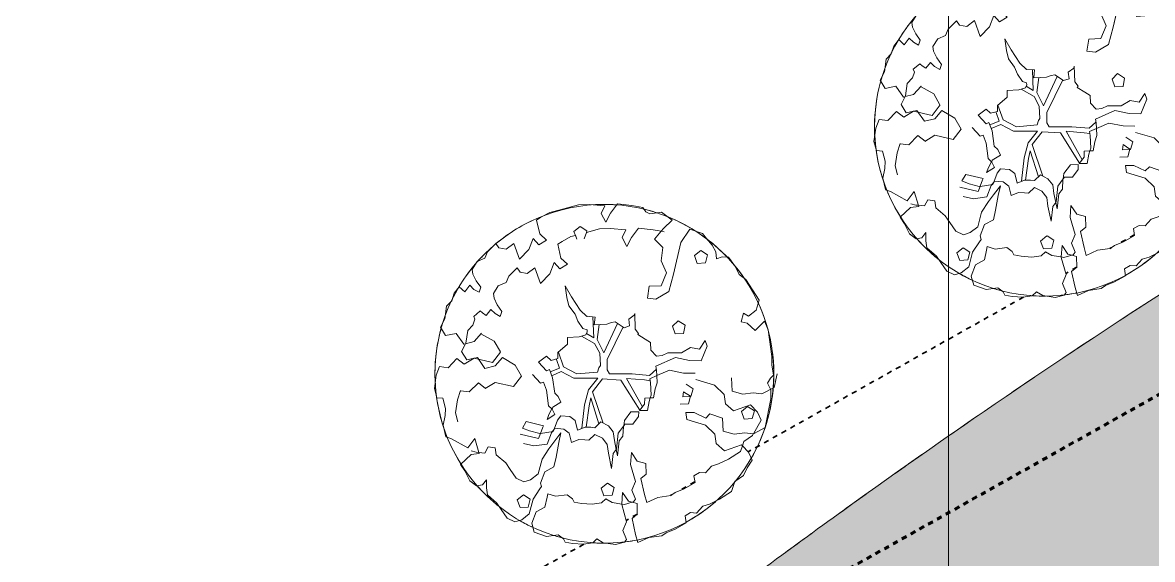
# Model space of a CAD drawing. Header units: metres. Extents: x 3856 to 4207, y -1118 to -691.
# Drawn here: x 3942.63 to 3965.03, y -1070.23 to -1059.58 of the extents above; entities that cross this region are included whole.
import ezdxf

# ---------------------------------------------------------------- set-up
doc = ezdxf.new("R2010")
doc.units = ezdxf.units.M
for name, pattern in [('Alignement de la ligne', [0.012, 0.006, -0.006]), ('Dash dot', [0.015875, 0.00635, -0.004763, 0, -0.004763]), ('IMPORT-Dash', [0.00635, 0.003175, -0.003175])]:
    doc.linetypes.add(name, pattern=pattern)
for name, color, linetype, lineweight in [('Cour_Negro_Punteada_6', 7, 'IMPORT-Dash', 35), ('Floors', 7, 'Continuous', 9), ('Planting', 7, 'Continuous', 9), ('Property Lines', 7, 'Dash dot', 211), ('Surface Pattern', 7, 'Continuous', 9), ('Text Notes', 7, 'Continuous', 9)]:
    doc.layers.add(name, color=color, linetype=linetype, lineweight=lineweight)
doc.layers.add('ROA-E00-URB-A101-MASTER_PLAN cambio estaciomientos_dwg', color=7, linetype='Continuous', lineweight=9, true_color=0x767676)
doc.layers.add('Tallo', color=7, linetype='Continuous', lineweight=9, true_color=0x887568)

# ---------------------------------------------------------------- blocks, each defined once
blk = doc.blocks.new('M_RPC Árbol - Caducifolio - Chopo de Lombardía - 12_2 metros-V104-IMPLANTACIÓN - KIT COMERCIAL')
at = {"layer": 'Planting'}
for p, q in [((-0.542, 3.363), (-0.906, 3.265)), ((-0.331, 3.369), (-0.542, 3.363)), ((-0.021, 3.342), (-0.331, 3.369)), ((0.233, 3.378), (0.094, 3.193)), ((0.52, 3.347), (0.233, 3.378)), ((-1.11, 3.212), (-1.285, 3.117)), ((-0.906, 3.265), (-1.11, 3.212)), ((-0.094, 3.191), (-0.021, 3.342)), ((0.001, 3.016), (-0.094, 3.191)), ((0.094, 3.193), (0.001, 3.016)), ((0.737, 3.307), (0.52, 3.347)), ((0.796, 3.222), (0.737, 3.307)), ((0.872, 3.185), (0.796, 3.222)), ((1.103, 3.218), (0.872, 3.185)), ((1.314, 3.059), (1.103, 3.218)), ((-1.285, 3.117), (-1.371, 3.058)), ((-1.371, 3.058), (-1.309, 2.785)), ((-0.63, 2.831), (-0.506, 2.932)), ((-0.506, 2.932), (-0.372, 2.845)), ((1.148, 2.895), (1.314, 3.059)), ((-1.438, 2.696), (-1.524, 2.472)), ((-1.326, 2.571), (-1.438, 2.696)), ((-1.309, 2.785), (-1.174, 2.662)), ((-0.867, 2.637), (-0.692, 2.732)), ((-0.692, 2.732), (-0.601, 2.755)), ((-0.601, 2.755), (-0.63, 2.831)), ((-0.573, 2.682), (-0.601, 2.757)), ((-0.381, 2.812), (-0.428, 2.69)), ((-0.38, 2.813), (-0.124, 2.882)), ((-0.372, 2.845), (-0.38, 2.813)), ((-0.124, 2.882), (0.087, 2.889)), ((0.087, 2.889), (0.397, 2.862)), ((0.397, 2.862), (0.324, 2.71)), ((0.324, 2.71), (0.419, 2.535)), ((0.419, 2.535), (0.512, 2.713)), ((0.512, 2.713), (0.651, 2.897)), ((0.651, 2.897), (0.938, 2.867)), ((0.938, 2.867), (1.099, 2.837)), ((0.968, 2.681), (1.1, 2.837)), ((1.099, 2.837), (1.148, 2.895)), ((1.1, 2.837), (1.156, 2.826)), ((1.67, 2.877), (1.492, 2.613)), ((1.92, 2.793), (1.67, 2.877)), ((1.995, 2.694), (1.92, 2.793)), ((2.113, 2.563), (1.995, 2.694)), ((-2.177, 2.592), (-2.342, 2.428)), ((-2.118, 2.506), (-2.177, 2.592)), ((-1.973, 2.48), (-2.118, 2.506)), ((-1.824, 2.595), (-1.973, 2.48)), ((-1.709, 2.282), (-1.824, 2.595)), ((-1.524, 2.472), (-1.709, 2.282)), ((-1.174, 2.662), (-1.326, 2.571)), ((-0.953, 2.578), (-0.867, 2.637)), ((-0.891, 2.304), (-0.953, 2.578)), ((1.134, 2.516), (0.968, 2.681)), ((1.1, 2.253), (1.134, 2.516)), ((1.492, 2.613), (1.346, 1.984)), ((2.18, 2.428), (2.113, 2.563)), ((-2.395, 2.303), (-2.551, 2.234)), ((-2.342, 2.428), (-2.395, 2.303)), ((-0.756, 2.182), (-0.891, 2.304)), ((1.205, 2.009), (1.1, 2.253)), ((1.762, 2.355), (1.884, 2.454)), ((1.81, 2.197), (1.762, 2.355)), ((1.884, 2.454), (2.018, 2.368)), ((2.018, 2.368), (1.976, 2.21)), ((2.199, 2.291), (2.18, 2.428)), ((2.31, 2.33), (2.199, 2.291)), ((2.432, 2.323), (2.31, 2.33)), ((2.576, 2.132), (2.432, 2.323)), ((-2.551, 2.234), (-2.647, 2.079)), ((-2.647, 2.079), (-2.634, 1.987)), ((-1.924, 1.947), (-1.759, 2.112)), ((-1.759, 2.112), (-1.7, 2.026)), ((-1.7, 2.026), (-1.555, 1.999)), ((-1.555, 1.999), (-1.406, 2.114)), ((-1.406, 2.114), (-1.291, 1.801)), ((-1.106, 1.992), (-1.02, 2.216)), ((-1.02, 2.216), (-0.908, 2.09)), ((-0.908, 2.09), (-0.756, 2.182)), ((1.976, 2.21), (1.81, 2.197)), ((2.644, 1.979), (2.576, 2.132)), ((-2.634, 1.987), (-2.568, 1.855)), ((-2.568, 1.855), (-2.479, 1.726)), ((-2.132, 1.754), (-1.977, 1.822)), ((-1.977, 1.822), (-1.924, 1.947)), ((-1.291, 1.801), (-1.106, 1.992)), ((1.098, 1.757), (1.205, 2.009)), ((1.346, 1.984), (1.253, 1.641)), ((2.778, 1.879), (2.644, 1.979)), ((3.043, 1.468), (2.778, 1.879)), ((-3.004, 1.606), (-3.054, 1.458)), ((-2.905, 1.737), (-3.004, 1.606)), ((-2.796, 1.635), (-2.905, 1.737)), ((-2.697, 1.766), (-2.796, 1.635)), ((-2.615, 1.684), (-2.697, 1.766)), ((-2.513, 1.628), (-2.615, 1.684)), ((-2.479, 1.726), (-2.513, 1.628)), ((-2.228, 1.599), (-2.132, 1.754)), ((-2.215, 1.507), (-2.228, 1.599)), ((-0.805, 1.754), (-0.678, 1.538)), ((-0.773, 1.525), (-0.805, 1.754)), ((0.826, 1.511), (0.863, 1.748)), ((0.863, 1.748), (1.098, 1.757)), ((1.253, 1.641), (0.993, 1.488)), ((-3.156, 1.349), (-3.19, 1.1)), ((-3.054, 1.458), (-3.156, 1.349)), ((-2.15, 1.375), (-2.215, 1.507)), ((-2.061, 1.246), (-2.15, 1.375)), ((-0.73, 1.356), (-0.773, 1.525)), ((-0.609, 1.194), (-0.73, 1.356)), ((-0.678, 1.538), (-0.504, 1.271)), ((0.993, 1.488), (0.826, 1.511)), ((2.98, 1.27), (3.043, 1.468)), ((-2.619, 1.149), (-2.495, 1.25)), ((-2.597, 1.092), (-2.619, 1.149)), ((-2.495, 1.25), (-2.493, 1.248)), ((-2.493, 1.248), (-2.487, 1.257)), ((-2.487, 1.257), (-2.444, 1.216)), ((-2.444, 1.216), (-2.368, 1.168)), ((-2.368, 1.168), (-2.279, 1.286)), ((-2.279, 1.286), (-2.196, 1.204)), ((-2.196, 1.204), (-2.094, 1.147)), ((-2.094, 1.147), (-2.061, 1.246)), ((-0.551, 1.051), (-0.609, 1.194)), ((-0.504, 1.271), (-0.376, 1.143)), ((-0.376, 1.143), (-0.367, 1.152)), ((-0.367, 1.152), (-0.213, 1.136)), ((-0.213, 1.136), (-0.229, 0.979)), ((0.455, 1.095), (0.563, 1.171)), ((0.563, 1.171), (0.575, 1.208)), ((0.575, 1.208), (0.584, 0.898)), ((2.684, 1.042), (2.729, 1.209)), ((2.729, 1.209), (2.83, 1.153)), ((2.83, 1.153), (2.98, 1.27)), ((-3.19, 1.1), (-3.276, 0.933)), ((-3.276, 0.933), (-3.175, 0.766)), ((-2.738, 0.869), (-2.636, 0.977)), ((-2.636, 0.977), (-2.597, 1.092)), ((-0.453, 0.909), (-0.551, 1.051)), ((-0.371, 0.882), (-0.453, 0.909)), ((-0.229, 0.979), (0.023, 0.994)), ((0.023, 0.994), (0.114, 1.026)), ((0.114, 1.026), (0.19, 1.037)), ((0.19, 1.037), (0.363, 0.924)), ((0.363, 0.924), (0.474, 0.959)), ((0.474, 0.959), (0.455, 1.095)), ((0.584, 0.898), (0.651, 0.811)), ((1.323, 0.953), (1.433, 1.063)), ((1.376, 0.801), (1.323, 0.953)), ((1.433, 1.063), (1.573, 0.971)), ((1.573, 0.971), (1.543, 0.806)), ((2.803, 1.013), (2.684, 1.042)), ((2.964, 0.871), (2.803, 1.013)), ((3.15, 1.056), (2.964, 0.871)), ((3.219, 0.884), (3.15, 1.056)), ((-3.175, 0.766), (-2.963, 0.812)), ((-2.963, 0.812), (-2.815, 0.597)), ((-2.772, 0.62), (-2.738, 0.869)), ((-2.611, 0.65), (-2.465, 0.814)), ((-2.465, 0.814), (-2.475, 0.805)), ((-2.475, 0.805), (-2.212, 0.659)), ((-0.759, 0.73), (-0.527, 0.743)), ((-0.759, 0.594), (-0.759, 0.73)), ((-0.527, 0.743), (-0.396, 0.781)), ((-0.396, 0.781), (-0.366, 0.843)), ((-0.366, 0.843), (-0.371, 0.882)), ((0.651, 0.811), (0.634, 0.79)), ((0.634, 0.79), (0.784, 0.694)), ((0.784, 0.694), (0.89, 0.631)), ((1.543, 0.806), (1.376, 0.801)), ((3.294, 0.351), (3.219, 0.884)), ((-2.858, 0.452), (-2.778, 0.607)), ((-2.757, 0.286), (-2.858, 0.452)), ((-2.815, 0.597), (-2.778, 0.607)), ((-2.778, 0.607), (-2.611, 0.65)), ((-2.778, 0.607), (-2.772, 0.62)), ((-2.212, 0.659), (-2.089, 0.446)), ((-0.95, 0.431), (-0.759, 0.594)), ((0.89, 0.631), (0.893, 0.476)), ((0.893, 0.476), (1.007, 0.356)), ((1.502, 0.426), (1.683, 0.53)), ((1.683, 0.53), (1.861, 0.497)), ((1.861, 0.497), (1.974, 0.67)), ((2.01, 0.555), (1.895, 0.268)), ((1.974, 0.67), (2.01, 0.555)), ((-2.95, 0.313), (-3.126, 0.13)), ((-2.806, 0.199), (-2.95, 0.313)), ((-2.611, 0.32), (-2.806, 0.199)), ((-2.611, 0.32), (-2.757, 0.286)), ((-2.246, 0.231), (-2.611, 0.32)), ((-2.545, 0.332), (-2.605, 0.319)), ((-2.397, 0.117), (-2.545, 0.332)), ((-2.087, 0.441), (-2.246, 0.231)), ((-2.05, 0.331), (-2.192, 0.169)), ((-1.793, 0.178), (-2.05, 0.331)), ((-1.332, 0.241), (-1.174, 0.361)), ((-1.172, 0.069), (-1.332, 0.241)), ((-1.174, 0.361), (-1.084, 0.276)), ((-1.084, 0.276), (-0.95, 0.31)), ((-0.95, 0.31), (-0.95, 0.431)), ((1.381, 0.331), (0.995, 0.16)), ((1.007, 0.356), (1.121, 0.372)), ((1.121, 0.372), (1.231, 0.426)), ((1.231, 0.426), (1.502, 0.426)), ((1.663, 0.273), (1.381, 0.331)), ((1.895, 0.268), (1.663, 0.273)), ((3.294, 0.186), (3.294, 0.351)), ((-3.295, 0.154), (-3.364, -0.021)), ((-3.126, 0.13), (-3.295, 0.154)), ((-2.192, 0.169), (-2.397, 0.117)), ((-1.668, -0.039), (-1.793, 0.178)), ((-1.117, 0.096), (-1.172, 0.069)), ((-1.055, -0.07), (-1.117, 0.096)), ((0.995, 0.16), (1.006, 0.084)), ((1.006, 0.084), (1.013, -0.025)), ((1.059, -0.004), (1.261, 0.083)), ((1.261, 0.083), (1.541, 0.025)), ((1.541, 0.025), (1.776, 0.019)), ((3.324, -0.021), (3.294, 0.186)), ((3.398, 0.007), (3.341, -0.26)), ((-3.364, -0.021), (-3.398, -0.284)), ((-2.708, -0.35), (-2.526, -0.167)), ((-2.526, -0.167), (-2.384, -0.28)), ((-2.388, -0.281), (-2.193, -0.16)), ((-2.193, -0.16), (-1.828, -0.242)), ((-1.828, -0.242), (-1.668, -0.039)), ((-1.452, -0.007), (-1.293, -0.177)), ((-1.293, -0.177), (-1.235, -0.155)), ((-1.235, -0.155), (-1.174, -0.318)), ((-1.012, -0.375), (-1.055, -0.07)), ((1.013, -0.025), (0.876, -0.088)), ((0.876, -0.088), (0.887, -0.164)), ((0.887, -0.164), (0.903, -0.415)), ((0.981, -0.289), (1.022, -0.167)), ((1.013, -0.025), (1.059, -0.004)), ((1.022, -0.167), (1.013, -0.025)), ((1.595, -0.198), (1.735, -0.29)), ((1.788, -0.102), (2.157, -0.214)), ((2.157, -0.214), (2.35, -0.401)), ((2.504, -0.332), (2.491, -0.071)), ((3.208, -0.179), (3.264, -0.078)), ((3.273, -0.31), (3.208, -0.179)), ((3.264, -0.078), (3.324, -0.021)), ((-3.398, -0.284), (-3.349, -0.465)), ((-2.941, -0.509), (-2.879, -0.325)), ((-2.876, -0.327), (-2.708, -0.35)), ((-1.174, -0.318), (-1.132, -0.623)), ((-0.944, -0.443), (-1.012, -0.375)), ((-0.89, -0.552), (-0.944, -0.443)), ((0.903, -0.415), (0.884, -0.47)), ((0.948, -0.469), (0.981, -0.289)), ((1.529, -0.45), (1.545, -0.346)), ((1.687, -0.442), (1.529, -0.45)), ((1.545, -0.346), (1.679, -0.433)), ((1.679, -0.433), (1.638, -0.588)), ((1.735, -0.29), (1.687, -0.442)), ((2.35, -0.401), (2.375, -0.585)), ((2.721, -0.394), (2.504, -0.332)), ((2.926, -0.365), (2.721, -0.394)), ((3.098, -0.389), (2.926, -0.365)), ((3.341, -0.26), (3.098, -0.389)), ((3.276, -0.489), (3.273, -0.31)), ((-3.349, -0.465), (-3.23, -0.472)), ((-3.23, -0.472), (-3.178, -0.676)), ((-2.98, -0.764), (-2.941, -0.509)), ((-1.132, -0.623), (-1.064, -0.691)), ((-1.064, -0.691), (-1.051, -0.652)), ((-1.051, -0.652), (-0.89, -0.552)), ((0.77, -0.591), (0.672, -0.721)), ((0.773, -0.474), (0.77, -0.591)), ((0.884, -0.47), (0.773, -0.474)), ((0.828, -0.717), (0.861, -0.537)), ((0.861, -0.537), (0.884, -0.47)), ((0.884, -0.47), (0.948, -0.469)), ((1.638, -0.588), (1.478, -0.596)), ((2.375, -0.585), (2.536, -0.726)), ((2.536, -0.726), (2.872, -0.608)), ((2.811, -0.639), (2.692, -0.738)), ((2.948, -0.727), (2.811, -0.639)), ((2.872, -0.608), (3.01, -0.753)), ((3.164, -1.055), (3.276, -0.489)), ((-3.182, -0.818), (-3.225, -1.012)), ((-3.178, -0.676), (-3.182, -0.818)), ((-2.931, -0.946), (-2.98, -0.764)), ((-1.128, -0.799), (-1.164, -0.896)), ((-1.164, -0.896), (-1.009, -0.8)), ((-1.069, -0.686), (-1.128, -0.799)), ((-1.064, -0.691), (-1.069, -0.686)), ((-1.009, -0.8), (-1.064, -0.691)), ((-0.891, -0.824), (-0.956, -0.911)), ((-0.713, -0.838), (-0.891, -0.824)), ((-0.605, -0.92), (-0.713, -0.838)), ((0.5, -0.745), (0.369, -0.919)), ((0.653, -0.743), (0.5, -0.745)), ((0.536, -0.991), (0.651, -0.839)), ((0.651, -0.839), (0.653, -0.743)), ((0.672, -0.721), (0.828, -0.717)), ((1.756, -0.759), (1.591, -0.759)), ((1.591, -0.759), (1.611, -0.897)), ((1.983, -0.868), (1.756, -0.759)), ((2.066, -0.786), (1.983, -0.868)), ((2.313, -0.869), (2.066, -0.786)), ((2.326, -1.126), (2.313, -0.869)), ((2.692, -0.738), (2.745, -0.888)), ((2.745, -0.888), (2.905, -0.88)), ((2.905, -0.88), (2.948, -0.727)), ((3.01, -0.753), (3.08, -0.91)), ((-3.225, -1.012), (-3.17, -1.238)), ((-1.575, -0.94), (-1.654, -1.067)), ((-1.654, -1.067), (-1.51, -1.125)), ((-1.233, -1.02), (-1.575, -0.94)), ((-1.294, -1.172), (-1.247, -1.047)), ((-1.247, -1.047), (-1.233, -1.02)), ((-1.076, -1.159), (-1.024, -1.09)), ((-1.024, -1.09), (-1.042, -1.138)), ((-0.956, -0.911), (-1.024, -1.09)), ((-1.024, -1.09), (-1.01, -1.072)), ((-1.01, -1.072), (-0.833, -1.086)), ((-0.833, -1.086), (-0.724, -1.168)), ((-0.559, -1.108), (-0.605, -0.92)), ((-0.411, -1.048), (-0.559, -1.108)), ((-0.294, -1.051), (-0.411, -1.048)), ((-0.215, -1.06), (-0.294, -1.051)), ((-0.095, -0.945), (-0.215, -1.06)), ((0.052, -1.022), (-0.095, -0.945)), ((0.147, -1.145), (0.052, -1.022)), ((0.357, -1.024), (0.249, -1.167)), ((0.339, -1.229), (0.35, -1.034)), ((0.369, -0.919), (0.357, -1.024)), ((0.357, -1.024), (0.38, -0.993)), ((0.38, -0.993), (0.536, -0.991)), ((1.611, -0.897), (1.98, -1.01)), ((1.98, -1.01), (2.161, -1.186)), ((3.08, -0.91), (2.927, -1.181)), ((2.927, -1.181), (3.164, -1.055)), ((-3.169, -1.24), (-3.071, -1.273)), ((-3.071, -1.273), (-2.738, -1.461)), ((-2.738, -1.461), (-2.598, -1.276)), ((-2.598, -1.276), (-2.515, -1.55)), ((-1.331, -1.274), (-1.696, -1.188)), ((-1.51, -1.125), (-1.309, -1.174)), ((-1.293, -1.173), (-1.331, -1.274)), ((-1.309, -1.174), (-1.294, -1.172)), ((-1.042, -1.138), (-1.293, -1.173)), ((-1.161, -1.384), (-1.076, -1.159)), ((-1.028, -1.344), (-1.128, -1.476)), ((-0.889, -1.16), (-1.028, -1.344)), ((-0.933, -1.354), (-0.889, -1.16)), ((-0.724, -1.168), (-0.678, -1.356)), ((-0.678, -1.356), (-0.531, -1.296)), ((-0.531, -1.296), (-0.414, -1.299)), ((-0.414, -1.299), (-0.335, -1.308)), ((-0.335, -1.308), (-0.214, -1.193)), ((-0.214, -1.193), (-0.067, -1.27)), ((-0.067, -1.27), (0.028, -1.393)), ((0.171, -1.316), (0.147, -1.145)), ((0.208, -1.494), (0.171, -1.316)), ((0.249, -1.167), (0.216, -1.483)), ((0.233, -1.619), (0.269, -1.322)), ((0.269, -1.322), (0.339, -1.229)), ((2.161, -1.186), (2.187, -1.371)), ((2.547, -1.189), (2.326, -1.126)), ((2.755, -1.16), (2.547, -1.189)), ((2.709, -1.419), (2.738, -1.332)), ((2.738, -1.332), (2.91, -1.214)), ((2.925, -1.183), (2.755, -1.16)), ((2.91, -1.214), (2.925, -1.183)), ((-2.568, -1.544), (-2.669, -1.522)), ((-2.515, -1.55), (-2.568, -1.544)), ((-2.396, -1.562), (-2.517, -1.549)), ((-2.517, -1.549), (-2.511, -1.57)), ((-2.329, -1.44), (-2.396, -1.562)), ((-2.19, -1.461), (-2.329, -1.44)), ((-2.17, -1.599), (-2.19, -1.461)), ((-1.63, -1.373), (-1.425, -1.421)), ((-1.425, -1.421), (-1.161, -1.384)), ((-1.128, -1.476), (-1.263, -1.683)), ((-0.986, -1.644), (-0.933, -1.354)), ((0.028, -1.393), (0.052, -1.564)), ((0.052, -1.564), (0.114, -1.866)), ((0.15, -1.57), (0.208, -1.494)), ((0.216, -1.483), (0.207, -1.491)), ((0.208, -1.494), (0.233, -1.619)), ((0.508, -1.551), (0.494, -1.789)), ((0.626, -1.723), (0.508, -1.551)), ((2.187, -1.371), (2.358, -1.521)), ((2.358, -1.521), (2.695, -1.403)), ((2.672, -1.53), (2.434, -1.681)), ((2.709, -1.419), (2.672, -1.53)), ((2.695, -1.403), (2.709, -1.419)), ((2.833, -1.548), (2.709, -1.419)), ((2.902, -1.703), (2.833, -1.548)), ((-2.672, -1.593), (-2.881, -1.787)), ((-2.881, -1.787), (-2.792, -1.916)), ((-2.511, -1.57), (-2.672, -1.593)), ((-1.983, -1.76), (-2.17, -1.599)), ((-1.894, -1.889), (-1.983, -1.76)), ((-1.263, -1.683), (-1.34, -1.976)), ((-1.03, -1.838), (-0.986, -1.644)), ((0.114, -1.866), (0.15, -1.57)), ((0.494, -1.789), (0.589, -2.128)), ((0.798, -1.769), (0.626, -1.723)), ((0.804, -1.98), (0.798, -1.769)), ((2.236, -1.779), (2.1, -1.822)), ((2.434, -1.681), (2.236, -1.779)), ((2.806, -1.858), (2.902, -1.703)), ((-2.792, -1.916), (-2.693, -2.113)), ((-1.776, -2.061), (-1.894, -1.889)), ((-1.34, -1.976), (-1.489, -2.091)), ((-1.291, -2.157), (-1.205, -1.933)), ((-1.205, -1.933), (-1.03, -1.838)), ((0.698, -2.066), (0.804, -1.98)), ((1.859, -1.949), (1.75, -2.012)), ((1.75, -2.012), (1.77, -2.15)), ((1.978, -1.956), (1.859, -1.949)), ((2.1, -1.822), (1.978, -1.956)), ((2.561, -2.128), (2.733, -2.009)), ((2.733, -2.009), (2.806, -1.858)), ((-2.693, -2.113), (-2.562, -2.213)), ((-2.562, -2.213), (-2.446, -2.196)), ((-2.446, -2.196), (-2.367, -2.091)), ((-2.367, -2.091), (-2.367, -2.256)), ((-1.624, -2.133), (-1.776, -2.061)), ((-1.489, -2.091), (-1.624, -2.133)), ((-1.305, -2.271), (-1.272, -2.227)), ((-1.272, -2.227), (-1.291, -2.157)), ((0.033, -2.158), (-0.094, -2.261)), ((0.169, -2.244), (0.035, -2.157)), ((0.589, -2.128), (0.519, -2.302)), ((0.767, -2.385), (0.698, -2.066)), ((1.77, -2.15), (1.552, -2.275)), ((2.494, -2.325), (2.561, -2.128)), ((-2.367, -2.256), (-2.348, -2.394)), ((-2.348, -2.394), (-2.16, -2.556)), ((-1.754, -2.492), (-1.63, -2.392)), ((-1.63, -2.392), (-1.496, -2.479)), ((-1.441, -2.478), (-1.305, -2.271)), ((-1.164, -2.439), (-1.207, -2.634)), ((-1.151, -2.369), (-1.164, -2.439)), ((-0.995, -2.421), (-1.151, -2.369)), ((-0.764, -2.389), (-0.995, -2.421)), ((-0.659, -2.468), (-0.764, -2.389)), ((-0.094, -2.261), (-0.037, -2.41)), ((-0.037, -2.41), (0.127, -2.401)), ((0.127, -2.401), (0.169, -2.244)), ((0.331, -2.348), (0.317, -2.574)), ((0.448, -2.518), (0.331, -2.348)), ((0.519, -2.302), (0.592, -2.48)), ((0.812, -2.543), (0.767, -2.385)), ((1.034, -2.442), (0.812, -2.543)), ((1.288, -2.406), (1.034, -2.442)), ((1.374, -2.347), (1.288, -2.406)), ((1.552, -2.275), (1.374, -2.347)), ((2.257, -2.476), (2.494, -2.325)), ((-2.16, -2.556), (-2.071, -2.685)), ((-2.071, -2.685), (-1.953, -2.856)), ((-1.696, -2.641), (-1.754, -2.492)), ((-1.537, -2.633), (-1.696, -2.641)), ((-1.496, -2.479), (-1.537, -2.633)), ((-1.517, -2.771), (-1.441, -2.478)), ((-1.207, -2.634), (-1.382, -2.729)), ((-0.626, -2.534), (-0.659, -2.468)), ((-0.481, -2.561), (-0.626, -2.534)), ((-0.266, -2.577), (-0.481, -2.561)), ((-0.082, -2.552), (-0.266, -2.577)), ((0.001, -2.469), (-0.082, -2.552)), ((0.13, -2.545), (0.001, -2.469)), ((0.317, -2.574), (0.13, -2.545)), ((0.317, -2.584), (0.317, -2.574)), ((0.317, -2.574), (0.37, -2.582)), ((0.412, -2.924), (0.317, -2.584)), ((0.37, -2.582), (0.526, -2.539)), ((0.526, -2.539), (0.448, -2.518)), ((0.552, -2.533), (0.527, -2.54)), ((0.527, -2.54), (0.62, -2.565)), ((0.592, -2.48), (0.552, -2.533)), ((0.62, -2.565), (0.626, -2.776)), ((1.801, -2.752), (1.923, -2.617)), ((1.923, -2.617), (2.058, -2.575)), ((2.058, -2.575), (2.257, -2.476)), ((-1.953, -2.856), (-1.802, -2.929)), ((-1.802, -2.929), (-1.666, -2.886)), ((-1.666, -2.886), (-1.517, -2.771)), ((-1.382, -2.729), (-1.468, -2.953)), ((0.626, -2.776), (0.521, -2.861)), ((0.521, -2.861), (0.589, -3.181)), ((1.573, -2.807), (1.682, -2.745)), ((1.592, -2.946), (1.573, -2.807)), ((1.682, -2.745), (1.801, -2.752)), ((-1.468, -2.953), (-1.419, -3.134)), ((-1.419, -3.134), (-1.172, -3.217)), ((0.342, -3.098), (0.412, -2.924)), ((0.414, -3.276), (0.342, -3.098)), ((1.196, -3.143), (1.374, -3.07)), ((1.374, -3.07), (1.592, -2.946)), ((-1.172, -3.217), (-0.941, -3.184)), ((-0.941, -3.184), (-0.836, -3.263)), ((-0.836, -3.263), (-0.803, -3.329)), ((-0.803, -3.329), (-0.658, -3.356)), ((-0.658, -3.356), (-0.444, -3.373)), ((-0.444, -3.373), (-0.259, -3.347)), ((-0.259, -3.347), (-0.176, -3.265)), ((-0.176, -3.265), (-0.048, -3.341)), ((-0.048, -3.341), (0.193, -3.378)), ((0.193, -3.378), (0.374, -3.329)), ((0.374, -3.329), (0.414, -3.276)), ((0.589, -3.181), (0.635, -3.339)), ((0.635, -3.339), (0.856, -3.237)), ((0.856, -3.237), (1.11, -3.202)), ((1.11, -3.202), (1.196, -3.143))]:
    blk.add_line(p, q, dxfattribs=at)
for start, end in [(0, 180), (180, 360)]:
    blk.add_arc((-0.027, 0.009), 3.36, start, end, dxfattribs=at)
at = {"layer": 'Tallo'}
for p, q in [((-0.256, 1.141), (-0.239, 0.726)), ((-0.169, 0.688), (-0.129, 0.986)), ((0.234, 1.009), (-0.036, 0.422)), ((0.028, 0.294), (0.344, 0.938)), ((-0.482, 0.756), (-0.223, 0.611)), ((-0.239, 0.726), (-0.381, 0.812)), ((-0.036, 0.422), (-0.169, 0.688)), ((-0.223, 0.611), (-0.119, 0.418)), ((-0.974, 0.292), (-0.914, 0.119)), ((-0.836, 0.145), (-0.939, 0.44)), ((-0.119, 0.418), (-0.106, 0.173)), ((0.028, 0.088), (0.028, 0.294)), ((-0.914, 0.119), (-1.1, 0.05)), ((-1.071, -0.028), (-0.883, 0.057)), ((-0.883, 0.057), (-0.632, -0.076)), ((-0.572, 0.008), (-0.836, 0.145)), ((-0.161, 0.044), (-0.572, 0.008)), ((-0.137, 0.131), (-0.161, 0.044)), ((-0.106, 0.173), (-0.137, 0.131)), ((0.074, 0.007), (0.028, 0.088)), ((0.526, 0.007), (0.074, 0.007)), ((0.869, -0.022), (0.526, 0.007)), ((1.004, 0.098), (0.869, -0.022)), ((-0.632, -0.076), (-0.154, -0.076)), ((-0.154, -0.076), (-0.339, -0.308)), ((-0.264, -0.346), (-0.064, -0.089)), ((-0.064, -0.089), (0.299, -0.114)), ((0.299, -0.114), (0.677, -0.715)), ((0.41, -0.081), (0.77, -0.111)), ((0.729, -0.646), (0.41, -0.081)), ((0.77, -0.111), (0.882, -0.128)), ((-0.339, -0.308), (-0.419, -0.608)), ((-0.05, -0.969), (-0.264, -0.346)), ((-0.419, -0.608), (-0.473, -1.069)), ((-0.391, -1.049), (-0.332, -0.623)), ((-0.332, -0.623), (-0.299, -0.467)), ((-0.299, -0.467), (-0.136, -0.984))]:
    blk.add_line(p, q, dxfattribs=at)
blk = doc.blocks.new('ROA-E00-URB-A101-MASTER_PLAN cambio estaciomientos_dwg_M_RPC Árbol - Caducifolio - Chopo de Lombardía - 12_2 metros-V61-Master Plan - Etapa 1-V672-IMPLANTACIÓN - KIT COMERCIAL')
at = {"layer": 'Planting'}
for p, q in [((-0.573, 2.682), (-0.601, 2.755)), ((-0.381, 2.812), (-0.428, 2.69)), ((-2.495, 1.25), (-2.493, 1.248))]:
    blk.add_line(p, q, dxfattribs=at)
at = {"layer": 'Planting', "flags": 128}
for points in [[(1.788, -0.102), (2.157, -0.214), (2.35, -0.401), (2.375, -0.585), (2.536, -0.726), (2.872, -0.608), (3.01, -0.753), (3.08, -0.91), (2.927, -1.181), (3.164, -1.055), (3.276, -0.489), (3.273, -0.31), (3.208, -0.179), (3.264, -0.078), (3.324, -0.021), (3.294, 0.186), (3.294, 0.351), (3.219, 0.884), (3.15, 1.056), (2.964, 0.871), (2.803, 1.013), (2.684, 1.042), (2.729, 1.209), (2.83, 1.153), (2.98, 1.27), (3.043, 1.468), (2.778, 1.879), (2.644, 1.979), (2.576, 2.132), (2.432, 2.323), (2.31, 2.33), (2.199, 2.291), (2.18, 2.428), (2.113, 2.563), (1.995, 2.694), (1.92, 2.793), (1.67, 2.877), (1.492, 2.613), (1.346, 1.984), (1.253, 1.641), (0.993, 1.488), (0.826, 1.511), (0.863, 1.748), (1.098, 1.757), (1.205, 2.009), (1.1, 2.253), (1.134, 2.516), (0.968, 2.681), (1.1, 2.837), (1.156, 2.826)], [(-1.064, -0.691), (-1.051, -0.652), (-0.89, -0.552), (-0.944, -0.443), (-1.012, -0.375), (-1.055, -0.07), (-1.117, 0.096), (-1.172, 0.069), (-1.332, 0.241), (-1.174, 0.361), (-1.084, 0.276), (-0.95, 0.31), (-0.95, 0.431), (-0.759, 0.594), (-0.759, 0.73), (-0.527, 0.743), (-0.396, 0.781), (-0.366, 0.843), (-0.371, 0.882), (-0.453, 0.909), (-0.551, 1.051), (-0.609, 1.194), (-0.73, 1.356), (-0.773, 1.525), (-0.805, 1.754), (-0.678, 1.538), (-0.504, 1.271), (-0.376, 1.143), (-0.367, 1.152), (-0.213, 1.136), (-0.229, 0.979), (0.023, 0.994), (0.114, 1.026), (0.19, 1.037), (0.363, 0.924), (0.474, 0.959), (0.455, 1.095), (0.563, 1.171), (0.575, 1.208), (0.584, 0.898), (0.651, 0.811), (0.634, 0.79), (0.784, 0.694), (0.89, 0.631), (0.893, 0.476), (1.007, 0.356), (1.121, 0.372), (1.231, 0.426), (1.502, 0.426), (1.683, 0.53), (1.861, 0.497), (1.974, 0.67), (2.01, 0.555), (1.895, 0.268), (1.663, 0.273), (1.381, 0.331), (0.995, 0.16), (1.006, 0.084), (1.013, -0.025), (1.059, -0.004), (1.261, 0.083), (1.541, 0.025), (1.776, 0.019)], [(-3.17, -1.238), (-3.225, -1.012), (-3.182, -0.818), (-3.178, -0.676), (-3.23, -0.472), (-3.349, -0.465), (-3.398, -0.284), (-3.364, -0.021), (-3.295, 0.154), (-3.126, 0.13), (-2.95, 0.313), (-2.806, 0.199), (-2.611, 0.32), (-2.757, 0.286), (-2.858, 0.452), (-2.778, 0.607), (-2.611, 0.65), (-2.465, 0.814), (-2.475, 0.805), (-2.212, 0.659), (-2.089, 0.446)], [(-2.815, 0.597), (-2.778, 0.607), (-2.772, 0.62)], [(-2.087, 0.441), (-2.246, 0.231), (-2.611, 0.32)], [(-2.388, -0.281), (-2.193, -0.16), (-1.828, -0.242), (-1.668, -0.039), (-1.793, 0.178), (-2.05, 0.331), (-2.192, 0.169), (-2.397, 0.117), (-2.545, 0.332), (-2.605, 0.319)], [(3.398, 0.007), (3.341, -0.26), (3.098, -0.389), (2.926, -0.365), (2.721, -0.394), (2.504, -0.332), (2.491, -0.071)], [(-2.876, -0.327), (-2.708, -0.35), (-2.526, -0.167), (-2.384, -0.28)], [(-1.452, -0.007), (-1.293, -0.177), (-1.235, -0.155), (-1.174, -0.318), (-1.132, -0.623), (-1.069, -0.686)], [(1.595, -0.198), (1.735, -0.29), (1.687, -0.442), (1.529, -0.45), (1.545, -0.346), (1.679, -0.433), (1.638, -0.588), (1.478, -0.596)], [(-2.931, -0.946), (-2.98, -0.764), (-2.941, -0.509), (-2.879, -0.325)], [(-1.63, -1.373), (-1.425, -1.421), (-1.161, -1.384), (-1.076, -1.159), (-1.024, -1.09), (-1.042, -1.138), (-1.293, -1.173), (-1.331, -1.274), (-1.696, -1.188)], [(0.357, -1.024), (0.249, -1.167), (0.216, -1.483), (0.207, -1.491)], [(0.208, -1.494), (0.233, -1.619), (0.269, -1.322), (0.339, -1.229), (0.35, -1.034)], [(-3.169, -1.24), (-3.071, -1.273), (-2.738, -1.461), (-2.598, -1.276), (-2.515, -1.55)], [(-2.517, -1.549), (-2.568, -1.544), (-2.669, -1.522)], [(0.033, -2.158), (-0.094, -2.261), (-0.037, -2.41), (0.127, -2.401), (0.169, -2.244), (0.035, -2.157)]]:
    blk.add_lwpolyline(points, dxfattribs=at)
for points in [[(1.762, 2.355), (1.884, 2.454), (2.018, 2.368), (1.976, 2.21), (1.81, 2.197)], [(1.323, 0.953), (1.433, 1.063), (1.573, 0.971), (1.543, 0.806), (1.376, 0.801)], [(2.692, -0.738), (2.745, -0.888), (2.905, -0.88), (2.948, -0.727), (2.811, -0.639)], [(0.317, -2.574), (0.37, -2.582), (0.526, -2.539), (0.448, -2.518), (0.331, -2.348)]]:
    blk.add_lwpolyline(points, close=True, dxfattribs=at)
at = {"layer": 'Planting'}
for start, end in [(85.9825, 92.2697), (72.6904, 76.3634), (112.6858, 129.7802), (360, 67.1948), (134.0937, 137.7757), (139.9547, 149.0598), (154.0044, 154.5739), (164.6005, 180), (180, 212.0796), (330.3116, 360), (221.5168, 225.9859), (226.095, 231.4286), (298.9078, 310.9112), (240.2288, 244.985), (253.2068, 255.2694), (266.3515, 270.5056), (277.2231, 281.092)]:
    blk.add_arc((-0.027, 0.009), 3.36, start, end, dxfattribs=at)
at = {"layer": 'Tallo', "color": 8, "true_color": 0x808080, "flags": 128}
for points in [[(-0.256, 1.141), (-0.239, 0.726), (-0.381, 0.812)], [(0.234, 1.009), (-0.036, 0.422), (-0.169, 0.688), (-0.129, 0.986)], [(1.004, 0.098), (0.869, -0.022), (0.526, 0.007), (0.074, 0.007), (0.028, 0.088), (0.028, 0.294), (0.344, 0.938)], [(-0.482, 0.756), (-0.223, 0.611), (-0.119, 0.418), (-0.106, 0.173), (-0.137, 0.131), (-0.161, 0.044), (-0.572, 0.008), (-0.836, 0.145), (-0.939, 0.44)], [(-0.974, 0.292), (-0.914, 0.119), (-1.1, 0.05)], [(-1.071, -0.028), (-0.883, 0.057), (-0.632, -0.076), (-0.154, -0.076), (-0.339, -0.308), (-0.419, -0.608), (-0.473, -1.069)], [(-0.05, -0.969), (-0.264, -0.346), (-0.064, -0.089), (0.299, -0.114), (0.677, -0.715)], [(0.729, -0.646), (0.41, -0.081), (0.77, -0.111), (0.882, -0.128)], [(-0.391, -1.049), (-0.332, -0.623), (-0.299, -0.467), (-0.136, -0.984)]]:
    blk.add_lwpolyline(points, dxfattribs=at)
blk = doc.blocks.new('ROA-E00-URB-A101-MASTER_PLAN cambio estaciomientos_dwg_M_RPC Árbol - Caducifolio - Chopo de Lombardía - 12_2 metros-V61-Master Plan - Etapa 1-V673-IMPLANTACIÓN - KIT COMERCIAL')
at = {"layer": 'Planting'}
for p, q in [((-0.573, 2.682), (-0.601, 2.755)), ((-0.381, 2.812), (-0.428, 2.69)), ((-2.495, 1.25), (-2.493, 1.248))]:
    blk.add_line(p, q, dxfattribs=at)
at = {"layer": 'Planting', "flags": 128}
for points in [[(1.788, -0.102), (2.157, -0.214), (2.35, -0.401), (2.375, -0.585), (2.536, -0.726), (2.872, -0.608), (3.01, -0.753), (3.08, -0.91), (2.927, -1.181), (3.164, -1.055), (3.276, -0.489), (3.273, -0.31), (3.208, -0.179), (3.264, -0.078), (3.324, -0.021), (3.294, 0.186), (3.294, 0.351), (3.219, 0.884), (3.15, 1.056), (2.964, 0.871), (2.803, 1.013), (2.684, 1.042), (2.729, 1.209), (2.83, 1.153), (2.98, 1.27), (3.043, 1.468), (2.778, 1.879), (2.644, 1.979), (2.576, 2.132), (2.432, 2.323), (2.31, 2.33), (2.199, 2.291), (2.18, 2.428), (2.113, 2.563), (1.995, 2.694), (1.92, 2.793), (1.67, 2.877), (1.492, 2.613), (1.346, 1.984), (1.253, 1.641), (0.993, 1.488), (0.826, 1.511), (0.863, 1.748), (1.098, 1.757), (1.205, 2.009), (1.1, 2.253), (1.134, 2.516), (0.968, 2.681), (1.1, 2.837), (1.156, 2.826)], [(-1.064, -0.691), (-1.051, -0.652), (-0.89, -0.552), (-0.944, -0.443), (-1.012, -0.375), (-1.055, -0.07), (-1.117, 0.096), (-1.172, 0.069), (-1.332, 0.241), (-1.174, 0.361), (-1.084, 0.276), (-0.95, 0.31), (-0.95, 0.431), (-0.759, 0.594), (-0.759, 0.73), (-0.527, 0.743), (-0.396, 0.781), (-0.366, 0.843), (-0.371, 0.882), (-0.453, 0.909), (-0.551, 1.051), (-0.609, 1.194), (-0.73, 1.356), (-0.773, 1.525), (-0.805, 1.754), (-0.678, 1.538), (-0.504, 1.271), (-0.376, 1.143), (-0.367, 1.152), (-0.213, 1.136), (-0.229, 0.979), (0.023, 0.994), (0.114, 1.026), (0.19, 1.037), (0.363, 0.924), (0.474, 0.959), (0.455, 1.095), (0.563, 1.171), (0.575, 1.208), (0.584, 0.898), (0.651, 0.811), (0.634, 0.79), (0.784, 0.694), (0.89, 0.631), (0.893, 0.476), (1.007, 0.356), (1.121, 0.372), (1.231, 0.426), (1.502, 0.426), (1.683, 0.53), (1.861, 0.497), (1.974, 0.67), (2.01, 0.555), (1.895, 0.268), (1.663, 0.273), (1.381, 0.331), (0.995, 0.16), (1.006, 0.084), (1.013, -0.025), (1.059, -0.004), (1.261, 0.083), (1.541, 0.025), (1.776, 0.019)], [(-3.17, -1.238), (-3.225, -1.012), (-3.182, -0.818), (-3.178, -0.676), (-3.23, -0.472), (-3.349, -0.465), (-3.398, -0.284), (-3.364, -0.021), (-3.295, 0.154), (-3.126, 0.13), (-2.95, 0.313), (-2.806, 0.199), (-2.611, 0.32), (-2.757, 0.286), (-2.858, 0.452), (-2.778, 0.607), (-2.611, 0.65), (-2.465, 0.814), (-2.475, 0.805), (-2.212, 0.659), (-2.089, 0.446)], [(-2.815, 0.597), (-2.778, 0.607), (-2.772, 0.62)], [(-2.087, 0.441), (-2.246, 0.231), (-2.611, 0.32)], [(-2.388, -0.281), (-2.193, -0.16), (-1.828, -0.242), (-1.668, -0.039), (-1.793, 0.178), (-2.05, 0.331), (-2.192, 0.169), (-2.397, 0.117), (-2.545, 0.332), (-2.605, 0.319)], [(3.398, 0.007), (3.341, -0.26), (3.098, -0.389), (2.926, -0.365), (2.721, -0.394), (2.504, -0.332), (2.491, -0.071)], [(-2.876, -0.327), (-2.708, -0.35), (-2.526, -0.167), (-2.384, -0.28)], [(-1.452, -0.007), (-1.293, -0.177), (-1.235, -0.155), (-1.174, -0.318), (-1.132, -0.623), (-1.069, -0.686)], [(1.595, -0.198), (1.735, -0.29), (1.687, -0.442), (1.529, -0.45), (1.545, -0.346), (1.679, -0.433), (1.638, -0.588), (1.478, -0.596)], [(-2.931, -0.946), (-2.98, -0.764), (-2.941, -0.509), (-2.879, -0.325)], [(-1.63, -1.373), (-1.425, -1.421), (-1.161, -1.384), (-1.076, -1.159), (-1.024, -1.09), (-1.042, -1.138), (-1.293, -1.173), (-1.331, -1.274), (-1.696, -1.188)], [(0.357, -1.024), (0.249, -1.167), (0.216, -1.483), (0.207, -1.491)], [(0.208, -1.494), (0.233, -1.619), (0.269, -1.322), (0.339, -1.229), (0.35, -1.034)], [(-3.169, -1.24), (-3.071, -1.273), (-2.738, -1.461), (-2.598, -1.276), (-2.515, -1.55)], [(-2.517, -1.549), (-2.568, -1.544), (-2.669, -1.522)], [(0.033, -2.158), (-0.094, -2.261), (-0.037, -2.41), (0.127, -2.401), (0.169, -2.244), (0.035, -2.157)]]:
    blk.add_lwpolyline(points, dxfattribs=at)
for points in [[(1.762, 2.355), (1.884, 2.454), (2.018, 2.368), (1.976, 2.21), (1.81, 2.197)], [(1.323, 0.953), (1.433, 1.063), (1.573, 0.971), (1.543, 0.806), (1.376, 0.801)], [(2.692, -0.738), (2.745, -0.888), (2.905, -0.88), (2.948, -0.727), (2.811, -0.639)], [(0.317, -2.574), (0.37, -2.582), (0.526, -2.539), (0.448, -2.518), (0.331, -2.348)]]:
    blk.add_lwpolyline(points, close=True, dxfattribs=at)
at = {"layer": 'Planting'}
for start, end in [(85.9825, 92.2697), (72.6904, 76.3634), (112.6858, 129.7802), (360, 67.1948), (134.0937, 137.7757), (139.9547, 149.0598), (154.0044, 154.5739), (164.6005, 180), (180, 212.0796), (330.3116, 360), (221.5168, 225.9859), (226.095, 231.4286), (298.9078, 310.7685), (240.2288, 244.985), (253.2068, 255.2694), (266.3515, 270.5056), (277.2231, 281.092)]:
    blk.add_arc((-0.027, 0.009), 3.36, start, end, dxfattribs=at)
at = {"layer": 'Tallo', "color": 8, "true_color": 0x808080, "flags": 128}
for points in [[(-0.256, 1.141), (-0.239, 0.726), (-0.381, 0.812)], [(0.234, 1.009), (-0.036, 0.422), (-0.169, 0.688), (-0.129, 0.986)], [(1.004, 0.098), (0.869, -0.022), (0.526, 0.007), (0.074, 0.007), (0.028, 0.088), (0.028, 0.294), (0.344, 0.938)], [(-0.482, 0.756), (-0.223, 0.611), (-0.119, 0.418), (-0.106, 0.173), (-0.137, 0.131), (-0.161, 0.044), (-0.572, 0.008), (-0.836, 0.145), (-0.939, 0.44)], [(-0.974, 0.292), (-0.914, 0.119), (-1.1, 0.05)], [(-1.071, -0.028), (-0.883, 0.057), (-0.632, -0.076), (-0.154, -0.076), (-0.339, -0.308), (-0.419, -0.608), (-0.473, -1.069)], [(-0.05, -0.969), (-0.264, -0.346), (-0.064, -0.089), (0.299, -0.114), (0.677, -0.715)], [(0.729, -0.646), (0.41, -0.081), (0.77, -0.111), (0.882, -0.128)], [(-0.391, -1.049), (-0.332, -0.623), (-0.299, -0.467), (-0.136, -0.984)]]:
    blk.add_lwpolyline(points, dxfattribs=at)
blk = doc.blocks.new('ROA-E00-URB-A101-MASTER_PLAN cambio estaciomientos_dwg-7942325-IMPLANTACIÓN - KIT COMERCIAL')
at = {"layer": 'Cour_Negro_Punteada_6'}
for p, q in [((1063.794, 3964.677), (1063.986, 3964.336)), ((1064.053, 3964.216), (1064.067, 3964.191)), ((1064.436, 3963.536), (1064.56, 3963.314)), ((1065.032, 3962.475), (1068.1, 3957.016)), ((1068.694, 3955.959), (1068.886, 3955.619)), ((1068.953, 3955.499), (1068.967, 3955.474)), ((1069.336, 3954.819), (1069.46, 3954.597)), ((1069.932, 3953.757), (1081.592, 3933.015))]:
    blk.add_line(p, q, dxfattribs=at)
at = {"layer": 'Floors'}
for start, end in [(212.96027, 213.22572), (213.47781, 213.7389), (213.99558, 214.25185), (214.51349, 214.76539), (215.03138, 215.2803), (215.54903, 215.7973), (216.0662, 216.31642)]:
    blk.add_arc((1190.979, 4046.565), 150, start, end, dxfattribs=at)
blk.add_open_spline([(1067.764, 3961.021), (1067.727, 3961.073), (1067.691, 3961.126), (1067.654, 3961.179)], degree=3, dxfattribs=at)
at = {"rotation": 90.00000000000045}
for name, p in [('ROA-E00-URB-A101-MASTER_PLAN cambio estaciomientos_dwg_M_RPC Árbol - Caducifolio - Chopo de Lombardía - 12_2 metros-V61-Master Plan - Etapa 1-V673-IMPLANTACIÓN - KIT COMERCIAL', (1061.66, 3962.909)), ('ROA-E00-URB-A101-MASTER_PLAN cambio estaciomientos_dwg_M_RPC Árbol - Caducifolio - Chopo de Lombardía - 12_2 metros-V61-Master Plan - Etapa 1-V672-IMPLANTACIÓN - KIT COMERCIAL', (1066.561, 3954.192))]:
    blk.add_blockref(name, p, dxfattribs=at)
blk = doc.blocks.new('Family - ___-5551873-IMPLANTACIÓN - KIT COMERCIAL')
at = {"layer": 'Property Lines', "color": 1, "linetype": 'Alignement de la ligne', "lineweight": 50, "true_color": 0xff0000}
blk.add_line((4099.802, -991.28), (3930.019, -1086.718), dxfattribs=at)
blk = doc.blocks.new('Family - ___-6153270-IMPLANTACIÓN - KIT COMERCIAL')
at = {"layer": 'Property Lines', "linetype": 'Alignement de la ligne', "lineweight": 70}
blk.add_line((4099.802, -991.28), (3930.019, -1086.718), dxfattribs=at)

msp = doc.modelspace()

# ---------------------------------------------------------------- hatches: boundary and pattern name
at = {"layer": 'Surface Pattern', "true_color": 0xdcdcdc}
msp.add_hatch(color=254, dxfattribs=at).paths.add_polyline_path([(3961.736, -1075.078), (3963.235, -1074.071), (3964.167, -1073.463), (3965.281, -1072.755), (3966.063, -1072.272), (3967.277, -1071.538), (3968.211, -1070.99), (3968.38, -1070.464), (3968.647, -1070.74), (3969.329, -1070.352), (3973.061, -1060.223), (3971.892, -1060.888), (3970.615, -1061.629), (3969.572, -1062.247), (3968.422, -1062.942), (3966.418, -1064.188), (3965.281, -1064.914), (3965.008, -1065.089), (3963.816, -1065.869), (3962.615, -1066.673), (3961.331, -1067.551), (3959.948, -1068.517), (3959.45, -1068.869), (3958.359, -1069.654), (3957.281, -1070.455), (3961.622, -1074.96)])

# ---------------------------------------------------------------- linework, layer by layer
at = {"layer": 'Floors'}
for start, end in [(122.96027, 123.22572), (123.481, 123.7389), (123.99558, 124.25185), (124.51349, 124.76539), (125.03138, 125.2803), (125.54903, 125.7973), (126.0662, 126.31642)]:
    msp.add_arc((4046.565, -1190.979), 150, start, end, dxfattribs=at)
msp.add_open_spline([(3957.276, -1070.45), (3957.816, -1070.05), (3962.882, -1066.349), (3968.178, -1062.968), (3973.061, -1060.223)], degree=3, knots=[-0.56, -0.56, -0.56, -0.56, -0.5, 0, 0, 0, 0], dxfattribs=at)
at = {"layer": 'Text Notes'}
msp.add_line((3960.99, -1043.775), (3960.99, -1097.13), dxfattribs=at)

# ---------------------------------------------------------------- block references
at = {"layer": 'Planting'}
for p in [(3962.909, -1061.66), (3954.192, -1066.561)]:
    msp.add_blockref('M_RPC Árbol - Caducifolio - Chopo de Lombardía - 12_2 metros-V104-IMPLANTACIÓN - KIT COMERCIAL', p, dxfattribs=at)
at = {"layer": 'Property Lines', "color": 1, "linetype": 'Alignement de la ligne', "lineweight": 50, "true_color": 0xff0000}
msp.add_blockref('Family - ___-5551873-IMPLANTACIÓN - KIT COMERCIAL', (0, 0), dxfattribs=at)
at = {"layer": 'Property Lines', "linetype": 'Alignement de la ligne', "lineweight": 70}
msp.add_blockref('Family - ___-6153270-IMPLANTACIÓN - KIT COMERCIAL', (0, 0), dxfattribs=at)
at = {"layer": 'ROA-E00-URB-A101-MASTER_PLAN cambio estaciomientos_dwg', "color": 7, "rotation": 269.9999999999999}
msp.add_blockref('ROA-E00-URB-A101-MASTER_PLAN cambio estaciomientos_dwg-7942325-IMPLANTACIÓN - KIT COMERCIAL', (0, 0), dxfattribs=at)

doc.saveas('drawing.dxf')
